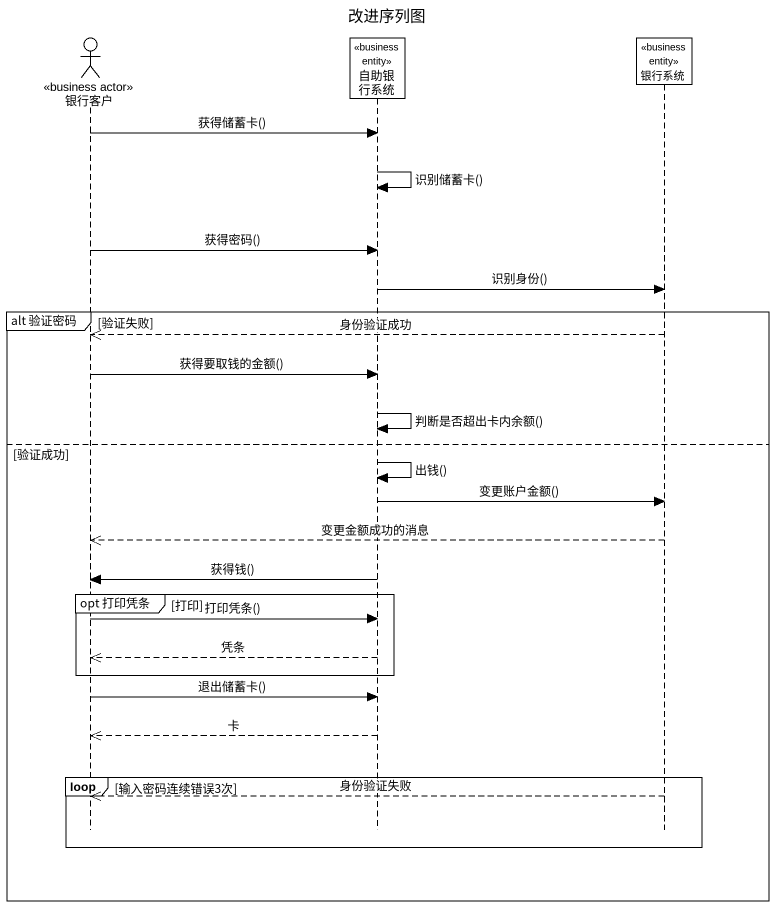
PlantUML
@startuml
title 改进序列图
hide footbox
actor 银行客户 <<business actor>>
participant 自助银行系统 <<business entity>>
participant 银行系统 <<business entity>>

银行客户 -> 自助银行系统 : 获得储蓄卡()
自助银行系统 -> 自助银行系统 : 识别储蓄卡()
银行客户 -> 自助银行系统 : 获得密码()
自助银行系统 -> 银行系统 : 识别身份()
group alt 验证密码 [验证失败]
  银行系统 -->> 银行客户 : 身份验证成功
  银行客户 -> 自助银行系统 : 获得要取钱的金额()
  自助银行系统 -> 自助银行系统 : 判断是否超出卡内余额()
else 验证成功
  自助银行系统 -> 自助银行系统 : 出钱()
  自助银行系统 -> 银行系统 : 变更账户金额()
  银行系统 -->> 银行客户 : 变更金额成功的消息
  自助银行系统 -> 银行客户 : 获得钱()
  group opt 打印凭条 [打印]
    银行客户 -> 自助银行系统 : 打印凭条()
    自助银行系统 -->> 银行客户 : 凭条
  end
  银行客户 -> 自助银行系统 : 退出储蓄卡()
  自助银行系统 -->> 银行客户 : 卡
  loop 输入密码连续错误3次
    银行系统 -->> 银行客户 : 身份验证失败
  end
end
@enduml
